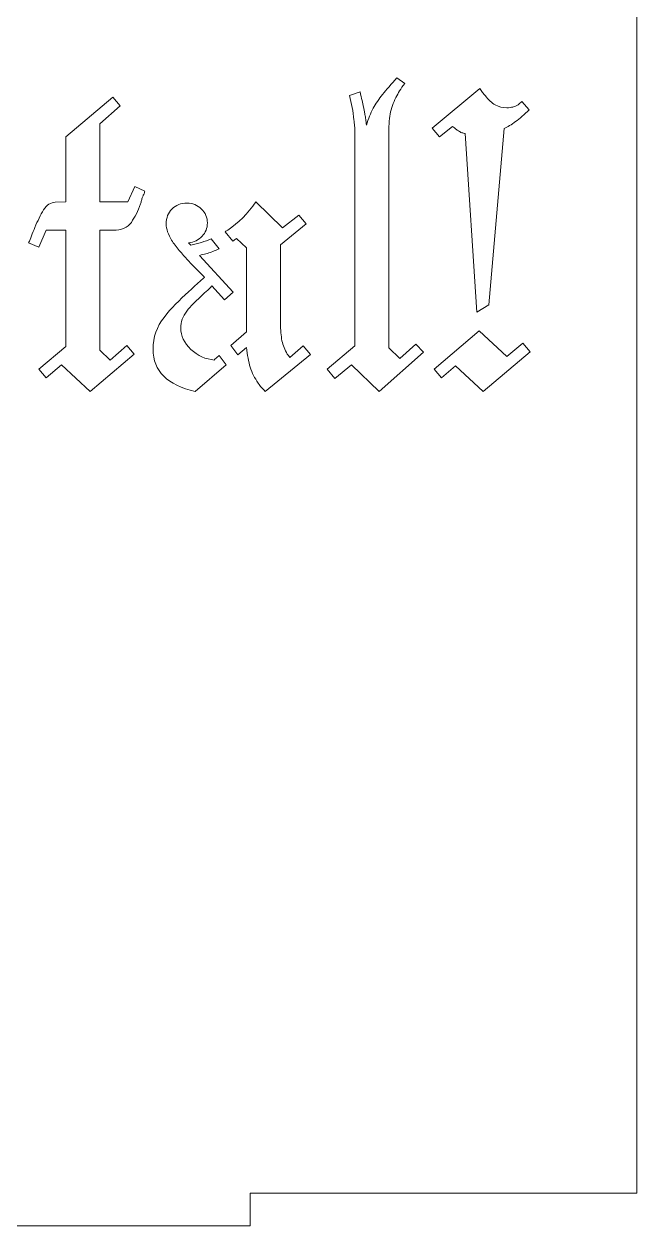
# Model space of a CAD drawing. Header units: millimetres. Extents: x -1983 to 1983, y -412 to 412.
# Drawn here: x 1586.9 to 1643, y -16.4 to 93.6 of the extents above; entities that cross this region are included whole.
import ezdxf

# ---------------------------------------------------------------- set-up
doc = ezdxf.new("R2010")
doc.units = ezdxf.units.MM
doc.header["$MEASUREMENT"] = 0
doc.layers.add('Camada 1', color=7, linetype='Continuous')

msp = doc.modelspace()

# ---------------------------------------------------------------- linework, layer by layer
at = {"layer": 'Camada 1', "color": 250, "lineweight": 9}
for points, knots in [([(1535.092, 200.589), (1535.092, 200.589), (1535.092, -13.4106), (1535.092, -13.4106), (1535.092, -13.4106), (1535.092, -13.4106), (1570.4848, -13.4106), (1570.4848, -13.4106), (1570.4848, -13.4106), (1570.4848, -13.4106), (1570.4848, -16.4106), (1570.4848, -16.4106), (1570.4848, -16.4106), (1570.4848, -16.4106), (1607.6276, -16.4106), (1607.6276, -16.4106), (1607.6276, -16.4106), (1607.6276, -16.4106), (1607.6276, -13.4106), (1607.6276, -13.4106), (1607.6276, -13.4106), (1607.6276, -13.4106), (1643.0204, -13.4106), (1643.0204, -13.4106), (1643.0204, -13.4106), (1643.0204, -13.4106), (1643.0204, 200.589), (1643.0204, 200.589), (1643.0204, 200.589), (1643.0204, 200.589), (1607.6276, 200.589), (1607.6276, 200.589), (1607.6276, 200.589), (1607.6276, 200.589), (1607.6276, 203.589), (1607.6276, 203.589), (1607.6276, 203.589), (1607.6276, 203.589), (1570.4848, 203.589), (1570.4848, 203.589), (1570.4848, 203.589), (1570.4848, 203.589), (1570.4848, 200.589), (1570.4848, 200.589), (1570.4848, 200.589), (1570.4848, 200.589), (1535.092, 200.589), (1535.092, 200.589)], [0, 0, 0, 0, 0.07692308, 0.07692308, 0.07692308, 0.07692308, 0.15384615, 0.15384615, 0.15384615, 0.15384615, 0.23076923, 0.23076923, 0.23076923, 0.23076923, 0.30769231, 0.30769231, 0.30769231, 0.30769231, 0.38461538, 0.38461538, 0.38461538, 0.38461538, 0.46153846, 0.46153846, 0.46153846, 0.46153846, 0.53846154, 0.53846154, 0.53846154, 0.53846154, 0.61538462, 0.61538462, 0.61538462, 0.61538462, 0.69230769, 0.69230769, 0.69230769, 0.69230769, 0.76923077, 0.76923077, 0.76923077, 0.76923077, 0.84615385, 0.84615385, 0.84615385, 0.84615385, 1, 1, 1, 1]), ([(1615.3905, 61.1567), (1615.3905, 61.1567), (1614.6813, 61.999), (1614.6813, 61.999), (1614.6813, 61.999), (1614.6813, 61.999), (1617.2074, 64.126), (1617.2074, 64.126), (1617.2074, 64.126), (1617.2074, 64.126), (1617.2074, 83.7574), (1617.2074, 83.7574), (1617.2074, 83.7574), (1617.2074, 83.905), (1617.1999, 84.075), (1617.1853, 84.2669), (1617.1853, 84.2669), (1617.1704, 84.4589), (1617.1375, 84.6422), (1617.1188, 84.8208), (1617.1188, 84.8208), (1617.0785, 85.2039), (1617.0374, 85.5818), (1616.9637, 85.9509), (1616.9637, 85.9509), (1616.8898, 86.32), (1616.8084, 86.682), (1616.7199, 87.0365), (1616.7199, 87.0365), (1616.7199, 87.0365), (1617.6949, 87.3912), (1617.6949, 87.3912), (1617.6949, 87.3912), (1617.7538, 87.0662), (1617.8131, 86.8003), (1617.8721, 86.5934), (1617.8721, 86.5934), (1617.931, 86.3865), (1617.9638, 86.1781), (1618.005, 85.9731), (1618.005, 85.9731), (1618.0232, 85.8817), (1618.0568, 85.7809), (1618.0715, 85.6629), (1618.0715, 85.6629), (1618.0859, 85.5449), (1618.1114, 85.4272), (1618.138, 85.3082), (1618.138, 85.3082), (1618.1706, 85.1613), (1618.1895, 85.0129), (1618.2044, 84.8651), (1618.2044, 84.8651), (1618.2191, 84.7174), (1618.2416, 84.5402), (1618.2708, 84.3334), (1618.2708, 84.3334), (1618.3595, 84.6289), (1618.4555, 84.9027), (1618.5589, 85.1531), (1618.5589, 85.1531), (1618.6623, 85.4043), (1618.7649, 85.6526), (1618.8915, 85.8845), (1618.8915, 85.8845), (1619.1194, 86.3026), (1619.416, 86.7193), (1619.7555, 87.1473), (1619.7555, 87.1473), (1620.095, 87.5757), (1620.5309, 88.0855), (1621.0629, 88.6762), (1621.0629, 88.6762), (1621.0629, 88.6762), (1621.7718, 88.1445), (1621.7718, 88.1445), (1621.7718, 88.1445), (1621.5946, 87.9082), (1621.4394, 87.6865), (1621.3066, 87.4798), (1621.3066, 87.4798), (1621.1736, 87.2733), (1621.0783, 87.0589), (1620.9742, 86.8592), (1620.9742, 86.8592), (1620.7233, 86.3788), (1620.5307, 85.8845), (1620.4423, 85.3525), (1620.4423, 85.3525), (1620.3537, 84.821), (1620.3094, 84.1561), (1620.3094, 83.3583), (1620.3094, 83.3583), (1620.3094, 83.3583), (1620.3094, 63.9488), (1620.3094, 63.9488), (1620.3094, 63.9488), (1620.3094, 63.9488), (1621.3287, 62.9737), (1621.3287, 62.9737), (1621.3287, 62.9737), (1621.3287, 62.9737), (1622.7912, 64.3033), (1622.7912, 64.3033), (1622.7912, 64.3033), (1622.7912, 64.3033), (1623.5002, 63.55), (1623.5002, 63.55), (1623.5002, 63.55), (1623.5002, 63.55), (1619.4232, 59.9604), (1619.4232, 59.9604), (1619.4232, 59.9604), (1619.4232, 59.9604), (1616.8971, 62.3977), (1616.8971, 62.3977), (1616.8971, 62.3977), (1616.8971, 62.3977), (1615.3905, 61.1567), (1615.3905, 61.1567)], [0, 0, 0, 0, 0.03225806, 0.03225806, 0.03225806, 0.03225806, 0.06451613, 0.06451613, 0.06451613, 0.06451613, 0.09677419, 0.09677419, 0.09677419, 0.09677419, 0.12903226, 0.12903226, 0.12903226, 0.12903226, 0.16129032, 0.16129032, 0.16129032, 0.16129032, 0.19354839, 0.19354839, 0.19354839, 0.19354839, 0.22580645, 0.22580645, 0.22580645, 0.22580645, 0.25806452, 0.25806452, 0.25806452, 0.25806452, 0.29032258, 0.29032258, 0.29032258, 0.29032258, 0.32258065, 0.32258065, 0.32258065, 0.32258065, 0.35483871, 0.35483871, 0.35483871, 0.35483871, 0.38709677, 0.38709677, 0.38709677, 0.38709677, 0.41935484, 0.41935484, 0.41935484, 0.41935484, 0.4516129, 0.4516129, 0.4516129, 0.4516129, 0.48387097, 0.48387097, 0.48387097, 0.48387097, 0.51612903, 0.51612903, 0.51612903, 0.51612903, 0.5483871, 0.5483871, 0.5483871, 0.5483871, 0.58064516, 0.58064516, 0.58064516, 0.58064516, 0.61290323, 0.61290323, 0.61290323, 0.61290323, 0.64516129, 0.64516129, 0.64516129, 0.64516129, 0.67741935, 0.67741935, 0.67741935, 0.67741935, 0.70967742, 0.70967742, 0.70967742, 0.70967742, 0.74193548, 0.74193548, 0.74193548, 0.74193548, 0.77419355, 0.77419355, 0.77419355, 0.77419355, 0.80645161, 0.80645161, 0.80645161, 0.80645161, 0.83870968, 0.83870968, 0.83870968, 0.83870968, 0.87096774, 0.87096774, 0.87096774, 0.87096774, 0.90322581, 0.90322581, 0.90322581, 0.90322581, 0.93548387, 0.93548387, 0.93548387, 0.93548387, 1, 1, 1, 1]), ([(1588.9617, 61.2011), (1588.9617, 61.2011), (1588.2971, 61.999), (1588.2971, 61.999), (1588.2971, 61.999), (1588.2971, 61.999), (1590.7787, 64.0817), (1590.7787, 64.0817), (1590.7787, 64.0817), (1590.7787, 64.0817), (1590.7787, 74.7172), (1590.7787, 74.7172), (1590.7787, 74.7172), (1590.7787, 74.7172), (1588.9617, 74.7172), (1588.9617, 74.7172), (1588.9617, 74.7172), (1588.9617, 74.7172), (1588.2971, 73.1661), (1588.2971, 73.1661), (1588.2971, 73.1661), (1588.2971, 73.1661), (1587.3664, 73.565), (1587.3664, 73.565), (1587.3664, 73.565), (1587.455, 73.7422), (1587.5437, 73.9567), (1587.6322, 74.2074), (1587.6322, 74.2074), (1587.7206, 74.4583), (1587.8311, 74.7144), (1587.9424, 74.983), (1587.9424, 74.983), (1588.1856, 75.5712), (1588.4447, 76.1057), (1588.7402, 76.5784), (1588.7402, 76.5784), (1589.0357, 77.0511), (1589.3906, 77.2688), (1589.8036, 77.2873), (1589.8036, 77.2873), (1589.8036, 77.2873), (1590.7787, 77.3318), (1590.7787, 77.3318), (1590.7787, 77.3318), (1590.7787, 77.3318), (1590.7787, 83.2697), (1590.7787, 83.2697), (1590.7787, 83.2697), (1590.7787, 83.2697), (1595.0772, 86.9036), (1595.0772, 86.9036), (1595.0772, 86.9036), (1595.0772, 86.9036), (1595.7421, 86.1061), (1595.7421, 86.1061), (1595.7421, 86.1061), (1595.7421, 86.1061), (1593.8809, 84.4663), (1593.8809, 84.4663), (1593.8809, 84.4663), (1593.8809, 84.4663), (1593.8809, 77.3318), (1593.8809, 77.3318), (1593.8809, 77.3318), (1593.8809, 77.3318), (1596.451, 77.3318), (1596.451, 77.3318), (1596.451, 77.3318), (1596.451, 77.3318), (1597.0714, 78.7055), (1597.0714, 78.7055), (1597.0714, 78.7055), (1597.0714, 78.7055), (1598.0022, 78.3068), (1598.0022, 78.3068), (1598.0022, 78.3068), (1597.9724, 78.1885), (1597.934, 78.0859), (1597.8913, 78.0038), (1597.8913, 78.0038), (1597.8454, 77.9162), (1597.81, 77.8263), (1597.7806, 77.738), (1597.7806, 77.738), (1597.751, 77.6496), (1597.7223, 77.5528), (1597.6919, 77.45), (1597.6919, 77.45), (1597.6633, 77.3536), (1597.6434, 77.2399), (1597.6034, 77.1248), (1597.6034, 77.1248), (1597.3774, 76.4786), (1597.0861, 75.9211), (1596.7613, 75.4408), (1596.7613, 75.4408), (1596.4363, 74.9611), (1595.8748, 74.7172), (1595.0772, 74.7172), (1595.0772, 74.7172), (1595.0772, 74.7172), (1593.8809, 74.7172), (1593.8809, 74.7172), (1593.8809, 74.7172), (1593.8809, 74.7172), (1593.8809, 63.7272), (1593.8809, 63.7272), (1593.8809, 63.7272), (1593.8809, 63.7272), (1594.8113, 62.8408), (1594.8113, 62.8408), (1594.8113, 62.8408), (1594.8113, 62.8408), (1596.3625, 64.1704), (1596.3625, 64.1704), (1596.3625, 64.1704), (1596.3625, 64.1704), (1597.0272, 63.3727), (1597.0272, 63.3727), (1597.0272, 63.3727), (1597.0272, 63.3727), (1592.9944, 59.9604), (1592.9944, 59.9604), (1592.9944, 59.9604), (1592.9944, 59.9604), (1590.3799, 62.3977), (1590.3799, 62.3977), (1590.3799, 62.3977), (1590.3799, 62.3977), (1588.9617, 61.2011), (1588.9617, 61.2011)], [0, 0, 0, 0, 0.02941176, 0.02941176, 0.02941176, 0.02941176, 0.05882353, 0.05882353, 0.05882353, 0.05882353, 0.08823529, 0.08823529, 0.08823529, 0.08823529, 0.11764706, 0.11764706, 0.11764706, 0.11764706, 0.14705882, 0.14705882, 0.14705882, 0.14705882, 0.17647059, 0.17647059, 0.17647059, 0.17647059, 0.20588235, 0.20588235, 0.20588235, 0.20588235, 0.23529412, 0.23529412, 0.23529412, 0.23529412, 0.26470588, 0.26470588, 0.26470588, 0.26470588, 0.29411765, 0.29411765, 0.29411765, 0.29411765, 0.32352941, 0.32352941, 0.32352941, 0.32352941, 0.35294118, 0.35294118, 0.35294118, 0.35294118, 0.38235294, 0.38235294, 0.38235294, 0.38235294, 0.41176471, 0.41176471, 0.41176471, 0.41176471, 0.44117647, 0.44117647, 0.44117647, 0.44117647, 0.47058824, 0.47058824, 0.47058824, 0.47058824, 0.5, 0.5, 0.5, 0.5, 0.52941176, 0.52941176, 0.52941176, 0.52941176, 0.55882353, 0.55882353, 0.55882353, 0.55882353, 0.58823529, 0.58823529, 0.58823529, 0.58823529, 0.61764706, 0.61764706, 0.61764706, 0.61764706, 0.64705882, 0.64705882, 0.64705882, 0.64705882, 0.67647059, 0.67647059, 0.67647059, 0.67647059, 0.70588235, 0.70588235, 0.70588235, 0.70588235, 0.73529412, 0.73529412, 0.73529412, 0.73529412, 0.76470588, 0.76470588, 0.76470588, 0.76470588, 0.79411765, 0.79411765, 0.79411765, 0.79411765, 0.82352941, 0.82352941, 0.82352941, 0.82352941, 0.85294118, 0.85294118, 0.85294118, 0.85294118, 0.88235294, 0.88235294, 0.88235294, 0.88235294, 0.91176471, 0.91176471, 0.91176471, 0.91176471, 0.94117647, 0.94117647, 0.94117647, 0.94117647, 1, 1, 1, 1]), ([(1628.375, 67.2282), (1628.375, 67.2282), (1627.3113, 83.5799), (1627.3113, 83.5799), (1627.3113, 83.5799), (1627.2523, 83.5799), (1627.2003, 83.5875), (1627.1561, 83.6022), (1627.1561, 83.6022), (1627.1121, 83.6172), (1627.0601, 83.6244), (1627.0011, 83.6244), (1627.0011, 83.6244), (1626.9421, 83.6538), (1626.8901, 83.6837), (1626.8461, 83.713), (1626.8461, 83.713), (1626.8016, 83.7427), (1626.7474, 83.7679), (1626.6909, 83.8016), (1626.6909, 83.8016), (1626.5995, 83.8564), (1626.5209, 83.9199), (1626.4472, 83.9789), (1626.4472, 83.9789), (1626.3733, 84.0381), (1626.2771, 84.1119), (1626.1589, 84.2004), (1626.1589, 84.2004), (1626.1589, 84.2004), (1624.9626, 83.2697), (1624.9626, 83.2697), (1624.9626, 83.2697), (1624.9626, 83.2697), (1624.2977, 84.0675), (1624.2977, 84.0675), (1624.2977, 84.0675), (1624.2977, 84.0675), (1628.6408, 87.7014), (1628.6408, 87.7014), (1628.6408, 87.7014), (1628.7294, 87.5535), (1628.8105, 87.4281), (1628.8845, 87.3248), (1628.8845, 87.3248), (1628.9582, 87.2214), (1629.0492, 87.1337), (1629.1282, 87.0365), (1629.1282, 87.0365), (1629.4338, 86.6606), (1629.7341, 86.3719), (1630.0589, 86.1946), (1630.0589, 86.1946), (1630.3836, 86.0177), (1630.7383, 85.9288), (1631.1224, 85.9288), (1631.1224, 85.9288), (1631.3293, 85.9288), (1631.5139, 85.9512), (1631.6763, 85.9952), (1631.6763, 85.9952), (1631.8388, 86.0396), (1632.0016, 86.0945), (1632.1418, 86.1946), (1632.1418, 86.1946), (1632.2096, 86.2431), (1632.26, 86.3054), (1632.319, 86.3497), (1632.319, 86.3497), (1632.378, 86.394), (1632.4372, 86.4458), (1632.4962, 86.5048), (1632.4962, 86.5048), (1632.4962, 86.5048), (1633.1609, 85.7516), (1633.1609, 85.7516), (1633.1609, 85.7516), (1632.7178, 85.3082), (1632.3043, 84.9464), (1631.9202, 84.6656), (1631.9202, 84.6656), (1631.5364, 84.3851), (1631.1813, 84.1709), (1630.8566, 84.0232), (1630.8566, 84.0232), (1630.8566, 84.0232), (1629.4827, 67.8929), (1629.4827, 67.8929), (1629.4827, 67.8929), (1629.4827, 67.8929), (1628.375, 67.2282), (1628.375, 67.2282)], [0, 0, 0, 0, 0.04166667, 0.04166667, 0.04166667, 0.04166667, 0.08333333, 0.08333333, 0.08333333, 0.08333333, 0.125, 0.125, 0.125, 0.125, 0.16666667, 0.16666667, 0.16666667, 0.16666667, 0.20833333, 0.20833333, 0.20833333, 0.20833333, 0.25, 0.25, 0.25, 0.25, 0.29166667, 0.29166667, 0.29166667, 0.29166667, 0.33333333, 0.33333333, 0.33333333, 0.33333333, 0.375, 0.375, 0.375, 0.375, 0.41666667, 0.41666667, 0.41666667, 0.41666667, 0.45833333, 0.45833333, 0.45833333, 0.45833333, 0.5, 0.5, 0.5, 0.5, 0.54166667, 0.54166667, 0.54166667, 0.54166667, 0.58333333, 0.58333333, 0.58333333, 0.58333333, 0.625, 0.625, 0.625, 0.625, 0.66666667, 0.66666667, 0.66666667, 0.66666667, 0.70833333, 0.70833333, 0.70833333, 0.70833333, 0.75, 0.75, 0.75, 0.75, 0.79166667, 0.79166667, 0.79166667, 0.79166667, 0.83333333, 0.83333333, 0.83333333, 0.83333333, 0.875, 0.875, 0.875, 0.875, 0.91666667, 0.91666667, 0.91666667, 0.91666667, 1, 1, 1, 1]), ([(1605.4441, 62.3926), (1605.4441, 62.3926), (1602.6111, 59.9604), (1602.6111, 59.9604), (1602.6111, 59.9604), (1601.3405, 60.2559), (1600.3823, 60.723), (1599.7305, 61.3637), (1599.7305, 61.3637), (1599.0824, 62.0005), (1598.7556, 62.8186), (1598.7556, 63.8306), (1598.7556, 63.8306), (1598.7556, 64.9236), (1599.0861, 65.8925), (1599.7526, 66.7405), (1599.7526, 66.7405), (1600.4154, 67.5839), (1601.1752, 68.3443), (1601.9905, 69.0742), (1601.9905, 69.0742), (1602.2394, 69.2974), (1602.4707, 69.5397), (1602.7218, 69.7612), (1602.7218, 69.7612), (1602.9729, 69.9828), (1603.2167, 70.1969), (1603.4529, 70.4037), (1603.4529, 70.4037), (1603.2757, 70.6106), (1603.0467, 70.8471), (1602.7662, 71.1127), (1602.7662, 71.1127), (1602.4854, 71.3786), (1602.2119, 71.6668), (1601.9462, 71.9623), (1601.9462, 71.9623), (1601.6805, 72.2575), (1601.4145, 72.5606), (1601.1486, 72.8706), (1601.1486, 72.8706), (1600.8827, 73.1806), (1600.6433, 73.4965), (1600.4395, 73.8236), (1600.4395, 73.8236), (1600.2888, 74.0652), (1600.1733, 74.3109), (1600.0849, 74.5621), (1600.0849, 74.5621), (1599.9963, 74.813), (1599.952, 75.057), (1599.952, 75.2932), (1599.952, 75.2932), (1599.952, 75.8546), (1600.1293, 76.3129), (1600.4837, 76.6671), (1600.4837, 76.6671), (1600.8382, 77.0218), (1601.2962, 77.1988), (1601.8576, 77.1988), (1601.8576, 77.1988), (1602.3599, 77.1988), (1602.7957, 77.0215), (1603.1649, 76.6671), (1603.1649, 76.6671), (1603.5341, 76.3126), (1603.7188, 75.8841), (1603.7188, 75.3818), (1603.7188, 75.3818), (1603.7188, 74.9091), (1603.5563, 74.5029), (1603.2314, 74.1631), (1603.2314, 74.1631), (1602.9064, 73.8236), (1602.4929, 73.6239), (1601.9905, 73.565), (1601.9905, 73.565), (1601.9905, 73.565), (1602.2121, 73.3433), (1602.2121, 73.3433), (1602.2121, 73.3433), (1602.8772, 73.4945), (1603.4977, 73.6901), (1604.0739, 73.9304), (1604.0739, 73.9304), (1604.0739, 73.9304), (1604.8051, 73.0206), (1604.8051, 73.0206), (1604.8051, 73.0206), (1604.7326, 72.9894), (1604.6584, 72.9567), (1604.5831, 72.9223), (1604.5831, 72.9223), (1604.4206, 72.8487), (1604.2489, 72.787), (1604.0733, 72.723), (1604.0733, 72.723), (1603.924, 72.6689), (1603.7631, 72.6123), (1603.5858, 72.5678), (1603.5858, 72.5678), (1603.4086, 72.5236), (1603.2167, 72.4718), (1603.0099, 72.4126), (1603.0099, 72.4126), (1603.0099, 72.4126), (1606.0677, 69.0448), (1606.0677, 69.0448), (1606.0677, 69.0448), (1606.0677, 69.0448), (1605.2699, 68.3359), (1605.2699, 68.3359), (1605.2699, 68.3359), (1605.2699, 68.3359), (1604.1176, 69.6209), (1604.1176, 69.6209), (1604.1176, 69.6209), (1603.9701, 69.4436), (1603.8, 69.2738), (1603.6081, 69.1113), (1603.6081, 69.1113), (1603.4158, 68.949), (1603.2398, 68.7695), (1603.0541, 68.6015), (1603.0541, 68.6015), (1602.6193, 68.2084), (1602.2046, 67.7895), (1601.8354, 67.3167), (1601.8354, 67.3167), (1601.466, 66.844), (1601.2815, 66.327), (1601.2815, 65.7658), (1601.2815, 65.7658), (1601.2815, 65.0566), (1601.5919, 64.4064), (1602.2121, 63.8159), (1602.2121, 63.8159), (1602.8324, 63.2249), (1603.5563, 62.9), (1604.3836, 62.8408), (1604.3836, 62.8408), (1604.3836, 62.8408), (1604.3836, 62.8851), (1604.3836, 62.8851), (1604.3836, 62.8851), (1604.3836, 62.8851), (1604.7979, 63.2429), (1604.7979, 63.2429), (1604.7979, 63.2429), (1604.7979, 63.2429), (1605.4441, 62.3926), (1605.4441, 62.3926)], [0, 0, 0, 0, 0.02564103, 0.02564103, 0.02564103, 0.02564103, 0.05128205, 0.05128205, 0.05128205, 0.05128205, 0.07692308, 0.07692308, 0.07692308, 0.07692308, 0.1025641, 0.1025641, 0.1025641, 0.1025641, 0.12820513, 0.12820513, 0.12820513, 0.12820513, 0.15384615, 0.15384615, 0.15384615, 0.15384615, 0.17948718, 0.17948718, 0.17948718, 0.17948718, 0.20512821, 0.20512821, 0.20512821, 0.20512821, 0.23076923, 0.23076923, 0.23076923, 0.23076923, 0.25641026, 0.25641026, 0.25641026, 0.25641026, 0.28205128, 0.28205128, 0.28205128, 0.28205128, 0.30769231, 0.30769231, 0.30769231, 0.30769231, 0.33333333, 0.33333333, 0.33333333, 0.33333333, 0.35897436, 0.35897436, 0.35897436, 0.35897436, 0.38461538, 0.38461538, 0.38461538, 0.38461538, 0.41025641, 0.41025641, 0.41025641, 0.41025641, 0.43589744, 0.43589744, 0.43589744, 0.43589744, 0.46153846, 0.46153846, 0.46153846, 0.46153846, 0.48717949, 0.48717949, 0.48717949, 0.48717949, 0.51282051, 0.51282051, 0.51282051, 0.51282051, 0.53846154, 0.53846154, 0.53846154, 0.53846154, 0.56410256, 0.56410256, 0.56410256, 0.56410256, 0.58974359, 0.58974359, 0.58974359, 0.58974359, 0.61538462, 0.61538462, 0.61538462, 0.61538462, 0.64102564, 0.64102564, 0.64102564, 0.64102564, 0.66666667, 0.66666667, 0.66666667, 0.66666667, 0.69230769, 0.69230769, 0.69230769, 0.69230769, 0.71794872, 0.71794872, 0.71794872, 0.71794872, 0.74358974, 0.74358974, 0.74358974, 0.74358974, 0.76923077, 0.76923077, 0.76923077, 0.76923077, 0.79487179, 0.79487179, 0.79487179, 0.79487179, 0.82051282, 0.82051282, 0.82051282, 0.82051282, 0.84615385, 0.84615385, 0.84615385, 0.84615385, 0.87179487, 0.87179487, 0.87179487, 0.87179487, 0.8974359, 0.8974359, 0.8974359, 0.8974359, 0.92307692, 0.92307692, 0.92307692, 0.92307692, 0.94871795, 0.94871795, 0.94871795, 0.94871795, 1, 1, 1, 1]), ([(1608.9924, 59.9604), (1608.8742, 60.108), (1608.7633, 60.2338), (1608.6601, 60.3371), (1608.6601, 60.3371), (1608.5568, 60.4403), (1608.4674, 60.5705), (1608.3721, 60.7137), (1608.3721, 60.7137), (1608.0538, 61.1906), (1607.803, 61.6738), (1607.6407, 62.1762), (1607.6407, 62.1762), (1607.4782, 62.678), (1607.3676, 63.2841), (1607.3084, 63.9931), (1607.3084, 63.9931), (1607.3084, 63.9931), (1606.5078, 63.3056), (1606.5078, 63.3056), (1606.5078, 63.3056), (1606.5078, 63.3056), (1605.859, 64.1594), (1605.859, 64.1594), (1605.859, 64.1594), (1605.859, 64.1594), (1607.3084, 65.4113), (1607.3084, 65.4113), (1607.3084, 65.4113), (1607.3084, 65.4113), (1607.3084, 73.1218), (1607.3084, 73.1218), (1607.3084, 73.1218), (1607.3084, 73.1218), (1606.3779, 73.9637), (1606.3779, 73.9637), (1606.3779, 73.9637), (1606.2611, 73.873), (1606.1498, 73.7892), (1606.0444, 73.7126), (1606.0444, 73.7126), (1606.0444, 73.7126), (1605.3487, 74.578), (1605.3487, 74.578), (1605.3487, 74.578), (1605.4346, 74.6305), (1605.519, 74.6846), (1605.6022, 74.7394), (1605.6022, 74.7394), (1606.5621, 75.3743), (1607.4119, 76.2386), (1608.1505, 77.3318), (1608.1505, 77.3318), (1608.1505, 77.3318), (1610.5878, 74.9387), (1610.5878, 74.9387), (1610.5878, 74.9387), (1610.5878, 74.9387), (1612.0946, 76.0909), (1612.0946, 76.0909), (1612.0946, 76.0909), (1612.0946, 76.0909), (1612.7592, 75.2932), (1612.7592, 75.2932), (1612.7592, 75.2932), (1612.7592, 75.2932), (1610.4105, 73.3802), (1610.4105, 73.3802), (1610.4105, 73.3802), (1610.4105, 73.3802), (1610.4105, 66.2235), (1610.4105, 66.2235), (1610.4105, 66.2235), (1610.4105, 65.5736), (1610.4548, 65.0341), (1610.5435, 64.6062), (1610.5435, 64.6062), (1610.6319, 64.1779), (1610.7867, 63.7664), (1611.0309, 63.38), (1611.0309, 63.38), (1611.0532, 63.3445), (1611.0974, 63.3061), (1611.1416, 63.2471), (1611.1416, 63.2471), (1611.186, 63.188), (1611.223, 63.1289), (1611.2525, 63.0698), (1611.2525, 63.0698), (1611.2525, 63.0698), (1612.4934, 64.1406), (1612.4934, 64.1406), (1612.4934, 64.1406), (1612.4934, 64.1406), (1613.158, 63.3356), (1613.158, 63.3356), (1613.158, 63.3356), (1613.158, 63.3356), (1608.9924, 59.9604), (1608.9924, 59.9604)], [0, 0, 0, 0, 0.03846154, 0.03846154, 0.03846154, 0.03846154, 0.07692308, 0.07692308, 0.07692308, 0.07692308, 0.11538462, 0.11538462, 0.11538462, 0.11538462, 0.15384615, 0.15384615, 0.15384615, 0.15384615, 0.19230769, 0.19230769, 0.19230769, 0.19230769, 0.23076923, 0.23076923, 0.23076923, 0.23076923, 0.26923077, 0.26923077, 0.26923077, 0.26923077, 0.30769231, 0.30769231, 0.30769231, 0.30769231, 0.34615385, 0.34615385, 0.34615385, 0.34615385, 0.38461538, 0.38461538, 0.38461538, 0.38461538, 0.42307692, 0.42307692, 0.42307692, 0.42307692, 0.46153846, 0.46153846, 0.46153846, 0.46153846, 0.5, 0.5, 0.5, 0.5, 0.53846154, 0.53846154, 0.53846154, 0.53846154, 0.57692308, 0.57692308, 0.57692308, 0.57692308, 0.61538462, 0.61538462, 0.61538462, 0.61538462, 0.65384615, 0.65384615, 0.65384615, 0.65384615, 0.69230769, 0.69230769, 0.69230769, 0.69230769, 0.73076923, 0.73076923, 0.73076923, 0.73076923, 0.76923077, 0.76923077, 0.76923077, 0.76923077, 0.80769231, 0.80769231, 0.80769231, 0.80769231, 0.84615385, 0.84615385, 0.84615385, 0.84615385, 0.88461538, 0.88461538, 0.88461538, 0.88461538, 0.92307692, 0.92307692, 0.92307692, 0.92307692, 1, 1, 1, 1]), ([(1624.4752, 61.999), (1624.4752, 61.999), (1628.5965, 65.4999), (1628.5965, 65.4999), (1628.5965, 65.4999), (1628.5965, 65.4999), (1631.1224, 63.1509), (1631.1224, 63.1509), (1631.1224, 63.1509), (1631.1224, 63.1509), (1632.5848, 64.3918), (1632.5848, 64.3918), (1632.5848, 64.3918), (1632.5848, 64.3918), (1633.2495, 63.5943), (1633.2495, 63.5943), (1633.2495, 63.5943), (1633.2495, 63.5943), (1628.951, 59.9604), (1628.951, 59.9604), (1628.951, 59.9604), (1628.951, 59.9604), (1626.4251, 62.309), (1626.4251, 62.309), (1626.4251, 62.309), (1626.4251, 62.309), (1625.1398, 61.2011), (1625.1398, 61.2011), (1625.1398, 61.2011), (1625.1398, 61.2011), (1624.4752, 61.999), (1624.4752, 61.999)], [0, 0, 0, 0, 0.11111111, 0.11111111, 0.11111111, 0.11111111, 0.22222222, 0.22222222, 0.22222222, 0.22222222, 0.33333333, 0.33333333, 0.33333333, 0.33333333, 0.44444444, 0.44444444, 0.44444444, 0.44444444, 0.55555556, 0.55555556, 0.55555556, 0.55555556, 0.66666667, 0.66666667, 0.66666667, 0.66666667, 0.77777778, 0.77777778, 0.77777778, 0.77777778, 1, 1, 1, 1])]:
    msp.add_open_spline(points, degree=3, knots=knots, dxfattribs=at)

doc.saveas('drawing.dxf')
